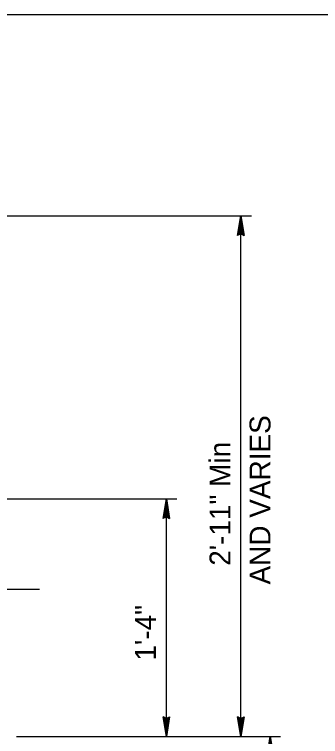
# Model space of a CAD drawing. Extents: x 0 to 2.83, y 0 to 1.83.
# Drawn here: x 1.5605 to 1.7317, y 0.5797 to 0.9841 of the extents above; entities that cross this region are included whole.
import ezdxf

# ---------------------------------------------------------------- set-up
doc = ezdxf.new("R2010")
doc.units = 0
for name, color, linetype in [('str_Dimensions-A', 7, 'Continuous'), ('str_Grades-A', 7, 'Continuous'), ('str_Text-A', 7, 'Continuous')]:
    doc.layers.add(name, color=color, linetype=linetype)

msp = doc.modelspace()

# ---------------------------------------------------------------- linework, layer by layer
at = {"layer": 'str_Dimensions-A'}
for p, q in [((1.50053, 0.87134), (1.69297, 0.87134)), ((1.68528, 0.86035), (1.68712, 0.87134)), ((1.68574, 0.86063), (1.68712, 0.87134)), ((1.68712, 0.87134), (1.6862, 0.86091)), ((1.68712, 0.87134), (1.68666, 0.8612)), ((1.68712, 0.57967), (1.68712, 0.87134)), ((1.68712, 0.86148), (1.68712, 0.87134)), ((1.68712, 0.87134), (1.68895, 0.86035)), ((1.68803, 0.86091), (1.68712, 0.87134)), ((1.68757, 0.8612), (1.68712, 0.87134)), ((1.68712, 0.87134), (1.68849, 0.86063)), ((1.6862, 0.86091), (1.68712, 0.86148)), ((1.68712, 0.86148), (1.68803, 0.86091)), ((1.6862, 0.86091), (1.68528, 0.86035)), ((1.68803, 0.86091), (1.68895, 0.86035)), ((1.50001, 0.71279), (1.65127, 0.71279)), ((1.64358, 0.7018), (1.64542, 0.71279)), ((1.64404, 0.70208), (1.64542, 0.71279)), ((1.64542, 0.71279), (1.6445, 0.70237)), ((1.64542, 0.71279), (1.64496, 0.70265)), ((1.64542, 0.57967), (1.64542, 0.71279)), ((1.64542, 0.70293), (1.64542, 0.71279)), ((1.64542, 0.71279), (1.64725, 0.7018)), ((1.64633, 0.70237), (1.64542, 0.71279)), ((1.64587, 0.70265), (1.64542, 0.71279)), ((1.64542, 0.71279), (1.64679, 0.70208)), ((1.6445, 0.70237), (1.64358, 0.7018)), ((1.6445, 0.70237), (1.64542, 0.70293)), ((1.64542, 0.70293), (1.64633, 0.70237)), ((1.64633, 0.70237), (1.64725, 0.7018)), ((1.4783, 0.66229), (1.5744, 0.66229)), ((1.6445, 0.5901), (1.64358, 0.59066)), ((1.64542, 0.57967), (1.64358, 0.59066)), ((1.64725, 0.59066), (1.64542, 0.57967)), ((1.64633, 0.5901), (1.64725, 0.59066)), ((1.6862, 0.5901), (1.68528, 0.59066)), ((1.68712, 0.57967), (1.68528, 0.59066)), ((1.68895, 0.59066), (1.68712, 0.57967)), ((1.68803, 0.5901), (1.68895, 0.59066)), ((1.64542, 0.57967), (1.64404, 0.59038)), ((1.6445, 0.5901), (1.64542, 0.57967)), ((1.64542, 0.58953), (1.6445, 0.5901)), ((1.64496, 0.58982), (1.64542, 0.57967)), ((1.64679, 0.59038), (1.64542, 0.57967)), ((1.64542, 0.57967), (1.64633, 0.5901)), ((1.64633, 0.5901), (1.64542, 0.58953)), ((1.64542, 0.57967), (1.64587, 0.58982)), ((1.64542, 0.58953), (1.64542, 0.57967)), ((1.68712, 0.57967), (1.68574, 0.59038)), ((1.6862, 0.5901), (1.68712, 0.57967)), ((1.68712, 0.58953), (1.6862, 0.5901)), ((1.68666, 0.58982), (1.68712, 0.57967)), ((1.68849, 0.59038), (1.68712, 0.57967)), ((1.68712, 0.57967), (1.68803, 0.5901)), ((1.68803, 0.5901), (1.68712, 0.58953)), ((1.68712, 0.57967), (1.68757, 0.58982)), ((1.68712, 0.58953), (1.68712, 0.57967)), ((1.56748, 0.57967), (1.65127, 0.57967)), ((1.56748, 0.57967), (1.69297, 0.57967)), ((1.62558, 0.57967), (1.70936, 0.57967)), ((1.70168, 0.56868), (1.70351, 0.57967)), ((1.70214, 0.56897), (1.70351, 0.57967)), ((1.70351, 0.57967), (1.7026, 0.56925)), ((1.70351, 0.57967), (1.70306, 0.56953)), ((1.70351, 0.57967), (1.70351, 0.46301)), ((1.70351, 0.56981), (1.70351, 0.57967)), ((1.70351, 0.57967), (1.70535, 0.56868)), ((1.70443, 0.56925), (1.70351, 0.57967)), ((1.70397, 0.56953), (1.70351, 0.57967)), ((1.70351, 0.57967), (1.70489, 0.56897))]:
    msp.add_line(p, q, dxfattribs=at)
at = {"layer": 'str_Grades-A'}
msp.add_line((1.56163, 0.57967), (1.67235, 0.57967), dxfattribs=at)
at = {"layer": 'str_Text-A'}
msp.add_line((1.26346, 0.98408), (1.88835, 0.98408), dxfattribs=at)

# ---------------------------------------------------------------- texts
at = {"layer": 'str_Dimensions-A'}
for s, p in [('2\'-11" Min', (1.68127, 0.67532)), ('1\'-4"', (1.63957, 0.62221))]:
    msp.add_text(s, height=0.0117, rotation=90, dxfattribs=at).set_placement(p)
at = {"layer": 'str_Text-A'}
msp.add_text('AND VARIES', height=0.0117, rotation=90, dxfattribs=at).set_placement((1.70367, 0.66483))

doc.saveas('drawing.dxf')
